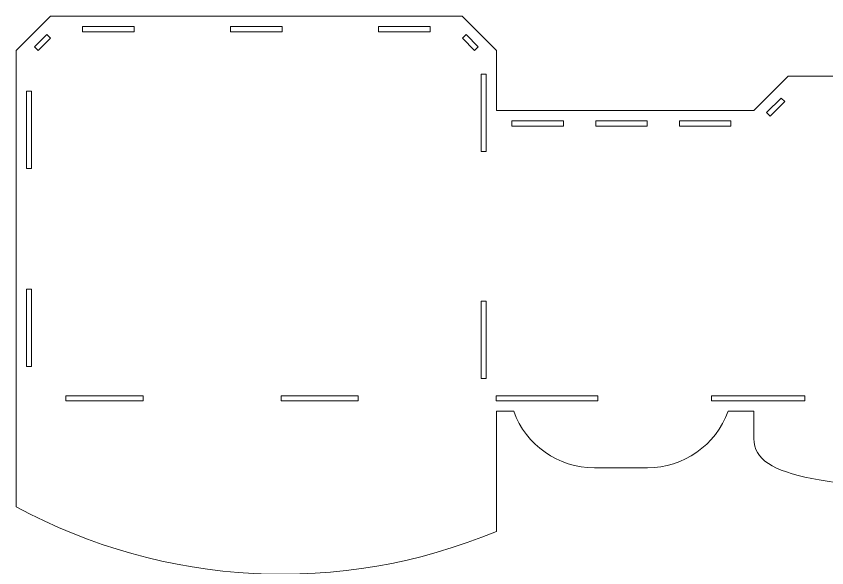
# Model space of a CAD drawing. Header units: millimetres. Extents: x -1649 to 1065, y -1734 to 2335.
# Drawn here: x -1065.1 to -592.6, y -527.3 to -206 of the extents above; entities that cross this region are included whole.
import ezdxf

# ---------------------------------------------------------------- set-up
doc = ezdxf.new("R2010")
doc.units = ezdxf.units.MM
doc.header["$MEASUREMENT"] = 0
doc.layers.add('Camada 1', color=7, linetype='Continuous')

msp = doc.modelspace()

# ---------------------------------------------------------------- linework, layer by layer
at = {"layer": 'Camada 1', "color": 250, "lineweight": 20}
for points, knots in [([(-355.1404, -241.0338), (-355.1404, -241.0338), (-615.1403, -241.0338), (-615.1403, -241.0338), (-615.1403, -241.0338), (-615.1403, -241.0338), (-635.1403, -261.0338), (-635.1403, -261.0338), (-635.1403, -261.0338), (-635.1403, -261.0338), (-785.1403, -261.0338), (-785.1403, -261.0338), (-785.1403, -261.0338), (-785.1403, -261.0338), (-785.1403, -226.0338), (-785.1403, -226.0338), (-785.1403, -226.0338), (-785.1403, -226.0338), (-805.1403, -206.0338), (-805.1403, -206.0338), (-805.1403, -206.0338), (-805.1403, -206.0338), (-1045.1402, -206.0338), (-1045.1402, -206.0338), (-1045.1402, -206.0338), (-1045.1402, -206.0338), (-1065.1402, -226.0338), (-1065.1402, -226.0338), (-1065.1402, -226.0338), (-1065.1402, -226.0338), (-1065.1402, -491.6908), (-1065.1402, -491.6908), (-1065.1402, -491.6908), (-978.7741, -538.5538), (-875.8428, -543.8264), (-785.1403, -506.0337), (-785.1403, -506.0337), (-785.1403, -506.0337), (-785.1403, -436.0337), (-785.1403, -436.0337), (-785.1403, -436.0337), (-785.1403, -436.0337), (-775.1403, -436.0337), (-775.1403, -436.0337), (-775.1403, -436.0337), (-767.9801, -455.8384), (-749.1783, -469.0337), (-728.119, -469.0337), (-728.119, -469.0337), (-728.119, -469.0337), (-697.1616, -469.0337), (-697.1616, -469.0337), (-697.1616, -469.0337), (-676.1023, -469.0337), (-657.3005, -455.8384), (-650.1403, -436.0337), (-650.1403, -436.0337), (-650.1403, -436.0337), (-635.1403, -436.0337), (-635.1403, -436.0337), (-635.1403, -436.0337), (-635.1403, -436.0337), (-635.1403, -452.0337), (-635.1403, -452.0337), (-635.1403, -452.0337), (-635.1403, -464.2559), (-623.8903, -470.7837), (-601.3903, -475.2837), (-601.3903, -475.2837), (-578.8903, -479.7837), (-546.2515, -482.0337), (-485.1404, -482.0337), (-485.1404, -482.0337), (-424.0293, -482.0337), (-391.3904, -479.7837), (-368.8904, -475.2837), (-368.8904, -475.2837), (-346.3904, -470.7837), (-335.1404, -464.2559), (-335.1404, -452.0337), (-335.1404, -452.0337), (-335.1404, -452.0337), (-335.1404, -261.0338), (-335.1404, -261.0338), (-335.1404, -261.0338), (-335.1404, -261.0338), (-355.1404, -241.0338), (-355.1404, -241.0338)], [0, 0, 0, 0, 0.04347826, 0.04347826, 0.04347826, 0.04347826, 0.08695652, 0.08695652, 0.08695652, 0.08695652, 0.13043478, 0.13043478, 0.13043478, 0.13043478, 0.17391304, 0.17391304, 0.17391304, 0.17391304, 0.2173913, 0.2173913, 0.2173913, 0.2173913, 0.26086957, 0.26086957, 0.26086957, 0.26086957, 0.30434783, 0.30434783, 0.30434783, 0.30434783, 0.34782609, 0.34782609, 0.34782609, 0.34782609, 0.39130435, 0.39130435, 0.39130435, 0.39130435, 0.43478261, 0.43478261, 0.43478261, 0.43478261, 0.47826087, 0.47826087, 0.47826087, 0.47826087, 0.52173913, 0.52173913, 0.52173913, 0.52173913, 0.56521739, 0.56521739, 0.56521739, 0.56521739, 0.60869565, 0.60869565, 0.60869565, 0.60869565, 0.65217391, 0.65217391, 0.65217391, 0.65217391, 0.69565217, 0.69565217, 0.69565217, 0.69565217, 0.73913043, 0.73913043, 0.73913043, 0.73913043, 0.7826087, 0.7826087, 0.7826087, 0.7826087, 0.82608696, 0.82608696, 0.82608696, 0.82608696, 0.86956522, 0.86956522, 0.86956522, 0.86956522, 0.91304348, 0.91304348, 0.91304348, 0.91304348, 1, 1, 1, 1]), ([(-996.4123, -215.0338), (-996.4123, -215.0338), (-1026.4123, -215.0338), (-1026.4123, -215.0338), (-1026.4123, -215.0338), (-1026.4123, -215.0338), (-1026.4123, -212.0338), (-1026.4123, -212.0338), (-1026.4123, -212.0338), (-1026.4123, -212.0338), (-996.4123, -212.0338), (-996.4123, -212.0338), (-996.4123, -212.0338), (-996.4123, -212.0338), (-996.4123, -215.0338), (-996.4123, -215.0338)], [0, 0, 0, 0, 0.2, 0.2, 0.2, 0.2, 0.4, 0.4, 0.4, 0.4, 0.6, 0.6, 0.6, 0.6, 1, 1, 1, 1]), ([(-910.1402, -215.0338), (-910.1402, -215.0338), (-940.1402, -215.0338), (-940.1402, -215.0338), (-940.1402, -215.0338), (-940.1402, -215.0338), (-940.1402, -212.0338), (-940.1402, -212.0338), (-940.1402, -212.0338), (-940.1402, -212.0338), (-910.1402, -212.0338), (-910.1402, -212.0338), (-910.1402, -212.0338), (-910.1402, -212.0338), (-910.1402, -215.0338), (-910.1402, -215.0338)], [0, 0, 0, 0, 0.2, 0.2, 0.2, 0.2, 0.4, 0.4, 0.4, 0.4, 0.6, 0.6, 0.6, 0.6, 1, 1, 1, 1]), ([(-823.8682, -215.0338), (-823.8682, -215.0338), (-853.8682, -215.0338), (-853.8682, -215.0338), (-853.8682, -215.0338), (-853.8682, -215.0338), (-853.8682, -212.0338), (-853.8682, -212.0338), (-853.8682, -212.0338), (-853.8682, -212.0338), (-823.8682, -212.0338), (-823.8682, -212.0338), (-823.8682, -212.0338), (-823.8682, -212.0338), (-823.8682, -215.0338), (-823.8682, -215.0338)], [0, 0, 0, 0, 0.2, 0.2, 0.2, 0.2, 0.4, 0.4, 0.4, 0.4, 0.6, 0.6, 0.6, 0.6, 1, 1, 1, 1]), ([(-1045.2407, -218.8622), (-1045.2407, -218.8622), (-1052.3118, -225.9333), (-1052.3118, -225.9333), (-1052.3118, -225.9333), (-1052.3118, -225.9333), (-1054.4331, -223.812), (-1054.4331, -223.812), (-1054.4331, -223.812), (-1054.4331, -223.812), (-1047.362, -216.7409), (-1047.362, -216.7409), (-1047.362, -216.7409), (-1047.362, -216.7409), (-1045.2407, -218.8622), (-1045.2407, -218.8622)], [0, 0, 0, 0, 0.2, 0.2, 0.2, 0.2, 0.4, 0.4, 0.4, 0.4, 0.6, 0.6, 0.6, 0.6, 1, 1, 1, 1]), ([(-802.9185, -216.7409), (-802.9185, -216.7409), (-795.8474, -223.812), (-795.8474, -223.812), (-795.8474, -223.812), (-795.8474, -223.812), (-797.9687, -225.9333), (-797.9687, -225.9333), (-797.9687, -225.9333), (-797.9687, -225.9333), (-805.0398, -218.8622), (-805.0398, -218.8622), (-805.0398, -218.8622), (-805.0398, -218.8622), (-802.9185, -216.7409), (-802.9185, -216.7409)], [0, 0, 0, 0, 0.2, 0.2, 0.2, 0.2, 0.4, 0.4, 0.4, 0.4, 0.6, 0.6, 0.6, 0.6, 1, 1, 1, 1]), ([(-791.1403, -239.7617), (-791.1403, -239.7617), (-791.1403, -284.7617), (-791.1403, -284.7617), (-791.1403, -284.7617), (-791.1403, -284.7617), (-794.1403, -284.7617), (-794.1403, -284.7617), (-794.1403, -284.7617), (-794.1403, -284.7617), (-794.1403, -239.7617), (-794.1403, -239.7617), (-794.1403, -239.7617), (-794.1403, -239.7617), (-791.1403, -239.7617), (-791.1403, -239.7617)], [0, 0, 0, 0, 0.2, 0.2, 0.2, 0.2, 0.4, 0.4, 0.4, 0.4, 0.6, 0.6, 0.6, 0.6, 1, 1, 1, 1]), ([(-1056.1402, -294.7617), (-1056.1402, -294.7617), (-1059.1402, -294.7617), (-1059.1402, -294.7617), (-1059.1402, -294.7617), (-1059.1402, -294.7617), (-1059.1402, -249.7617), (-1059.1402, -249.7617), (-1059.1402, -249.7617), (-1059.1402, -249.7617), (-1056.1402, -249.7617), (-1056.1402, -249.7617), (-1056.1402, -249.7617), (-1056.1402, -249.7617), (-1056.1402, -294.7617), (-1056.1402, -294.7617)], [0, 0, 0, 0, 0.2, 0.2, 0.2, 0.2, 0.4, 0.4, 0.4, 0.4, 0.6, 0.6, 0.6, 0.6, 1, 1, 1, 1]), ([(-617.1697, -255.7912), (-617.1697, -255.7912), (-625.655, -264.2764), (-625.655, -264.2764), (-625.655, -264.2764), (-625.655, -264.2764), (-627.7763, -262.1551), (-627.7763, -262.1551), (-627.7763, -262.1551), (-627.7763, -262.1551), (-619.2911, -253.6698), (-619.2911, -253.6698), (-619.2911, -253.6698), (-619.2911, -253.6698), (-617.1697, -255.7912), (-617.1697, -255.7912)], [0, 0, 0, 0, 0.2, 0.2, 0.2, 0.2, 0.4, 0.4, 0.4, 0.4, 0.6, 0.6, 0.6, 0.6, 1, 1, 1, 1]), ([(-746.1403, -270.0338), (-746.1403, -270.0338), (-776.1403, -270.0338), (-776.1403, -270.0338), (-776.1403, -270.0338), (-776.1403, -270.0338), (-776.1403, -267.0338), (-776.1403, -267.0338), (-776.1403, -267.0338), (-776.1403, -267.0338), (-746.1403, -267.0338), (-746.1403, -267.0338), (-746.1403, -267.0338), (-746.1403, -267.0338), (-746.1403, -270.0338), (-746.1403, -270.0338)], [0, 0, 0, 0, 0.2, 0.2, 0.2, 0.2, 0.4, 0.4, 0.4, 0.4, 0.6, 0.6, 0.6, 0.6, 1, 1, 1, 1]), ([(-697.337, -270.0338), (-697.337, -270.0338), (-727.337, -270.0338), (-727.337, -270.0338), (-727.337, -270.0338), (-727.337, -270.0338), (-727.337, -267.0338), (-727.337, -267.0338), (-727.337, -267.0338), (-727.337, -267.0338), (-697.337, -267.0338), (-697.337, -267.0338), (-697.337, -267.0338), (-697.337, -267.0338), (-697.337, -270.0338), (-697.337, -270.0338)], [0, 0, 0, 0, 0.2, 0.2, 0.2, 0.2, 0.4, 0.4, 0.4, 0.4, 0.6, 0.6, 0.6, 0.6, 1, 1, 1, 1]), ([(-648.5337, -270.0338), (-648.5337, -270.0338), (-678.5337, -270.0338), (-678.5337, -270.0338), (-678.5337, -270.0338), (-678.5337, -270.0338), (-678.5337, -267.0338), (-678.5337, -267.0338), (-678.5337, -267.0338), (-678.5337, -267.0338), (-648.5337, -267.0338), (-648.5337, -267.0338), (-648.5337, -267.0338), (-648.5337, -267.0338), (-648.5337, -270.0338), (-648.5337, -270.0338)], [0, 0, 0, 0, 0.2, 0.2, 0.2, 0.2, 0.4, 0.4, 0.4, 0.4, 0.6, 0.6, 0.6, 0.6, 1, 1, 1, 1]), ([(-1056.1402, -365.0338), (-1056.1402, -365.0338), (-1056.1402, -410.0337), (-1056.1402, -410.0337), (-1056.1402, -410.0337), (-1056.1402, -410.0337), (-1059.1402, -410.0337), (-1059.1402, -410.0337), (-1059.1402, -410.0337), (-1059.1402, -410.0337), (-1059.1402, -365.0338), (-1059.1402, -365.0338), (-1059.1402, -365.0338), (-1059.1402, -365.0338), (-1056.1402, -365.0338), (-1056.1402, -365.0338)], [0, 0, 0, 0, 0.2, 0.2, 0.2, 0.2, 0.4, 0.4, 0.4, 0.4, 0.6, 0.6, 0.6, 0.6, 1, 1, 1, 1]), ([(-791.1403, -372.0338), (-791.1403, -372.0338), (-791.1403, -417.0337), (-791.1403, -417.0337), (-791.1403, -417.0337), (-791.1403, -417.0337), (-794.1403, -417.0337), (-794.1403, -417.0337), (-794.1403, -417.0337), (-794.1403, -417.0337), (-794.1403, -372.0338), (-794.1403, -372.0338), (-794.1403, -372.0338), (-794.1403, -372.0338), (-791.1403, -372.0338), (-791.1403, -372.0338)], [0, 0, 0, 0, 0.2, 0.2, 0.2, 0.2, 0.4, 0.4, 0.4, 0.4, 0.6, 0.6, 0.6, 0.6, 1, 1, 1, 1]), ([(-991.1402, -427.0337), (-991.1402, -427.0337), (-991.1402, -430.0337), (-991.1402, -430.0337), (-991.1402, -430.0337), (-991.1402, -430.0337), (-1036.1402, -430.0337), (-1036.1402, -430.0337), (-1036.1402, -430.0337), (-1036.1402, -430.0337), (-1036.1402, -427.0337), (-1036.1402, -427.0337), (-1036.1402, -427.0337), (-1036.1402, -427.0337), (-991.1402, -427.0337), (-991.1402, -427.0337)], [0, 0, 0, 0, 0.2, 0.2, 0.2, 0.2, 0.4, 0.4, 0.4, 0.4, 0.6, 0.6, 0.6, 0.6, 1, 1, 1, 1]), ([(-865.7403, -427.0337), (-865.7403, -427.0337), (-865.7403, -430.0337), (-865.7403, -430.0337), (-865.7403, -430.0337), (-865.7403, -430.0337), (-910.7402, -430.0337), (-910.7402, -430.0337), (-910.7402, -430.0337), (-910.7402, -430.0337), (-910.7402, -427.0337), (-910.7402, -427.0337), (-910.7402, -427.0337), (-910.7402, -427.0337), (-865.7403, -427.0337), (-865.7403, -427.0337)], [0, 0, 0, 0, 0.2, 0.2, 0.2, 0.2, 0.4, 0.4, 0.4, 0.4, 0.6, 0.6, 0.6, 0.6, 1, 1, 1, 1]), ([(-726.1403, -427.0337), (-726.1403, -427.0337), (-726.1403, -430.0337), (-726.1403, -430.0337), (-726.1403, -430.0337), (-726.1403, -430.0337), (-785.3403, -430.0337), (-785.3403, -430.0337), (-785.3403, -430.0337), (-785.3403, -430.0337), (-785.3403, -427.0337), (-785.3403, -427.0337), (-785.3403, -427.0337), (-785.3403, -427.0337), (-726.1403, -427.0337), (-726.1403, -427.0337)], [0, 0, 0, 0, 0.2, 0.2, 0.2, 0.2, 0.4, 0.4, 0.4, 0.4, 0.6, 0.6, 0.6, 0.6, 1, 1, 1, 1]), ([(-659.9403, -427.0337), (-659.9403, -427.0337), (-605.4736, -427.0337), (-605.4736, -427.0337), (-605.4736, -427.0337), (-605.4736, -427.0337), (-605.4736, -430.0337), (-605.4736, -430.0337), (-605.4736, -430.0337), (-605.4736, -430.0337), (-659.9403, -430.0337), (-659.9403, -430.0337), (-659.9403, -430.0337), (-659.9403, -430.0337), (-659.9403, -427.0337), (-659.9403, -427.0337)], [0, 0, 0, 0, 0.2, 0.2, 0.2, 0.2, 0.4, 0.4, 0.4, 0.4, 0.6, 0.6, 0.6, 0.6, 1, 1, 1, 1])]:
    msp.add_open_spline(points, degree=3, knots=knots, dxfattribs=at)

doc.saveas('drawing.dxf')
